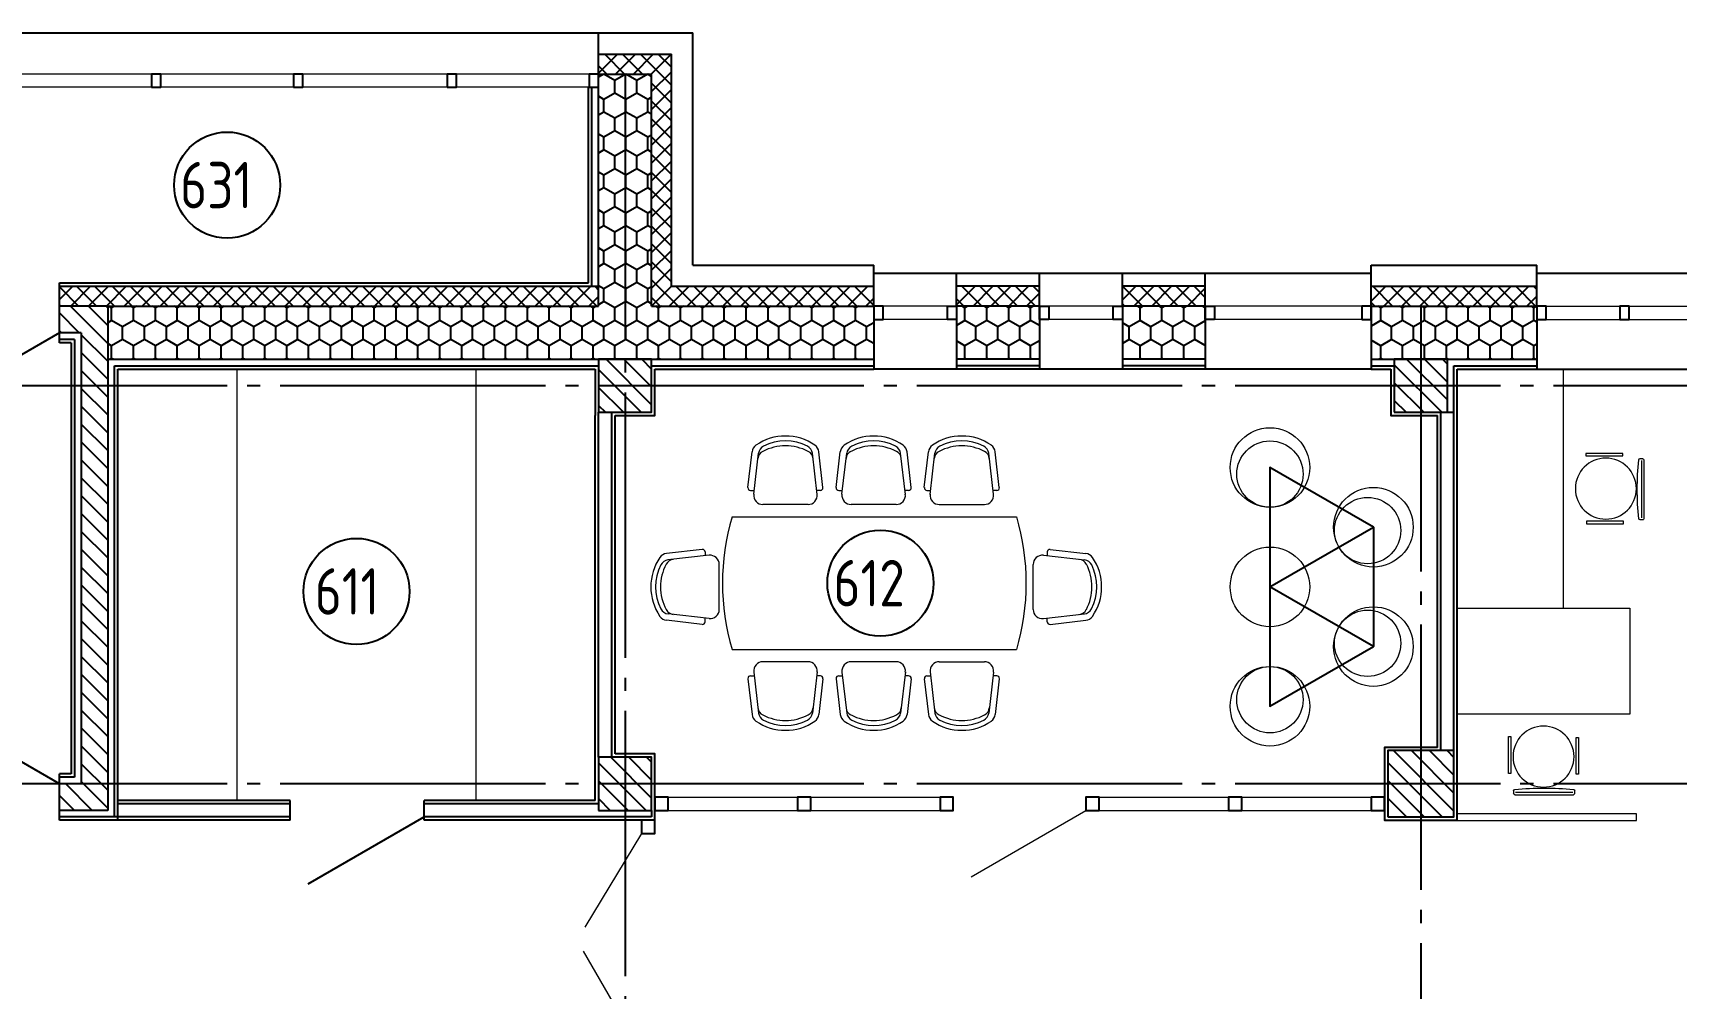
# Model space of a CAD drawing. Header units: millimetres. Extents: x -4830 to 49130, y -6610 to 29660.
# Drawn here: x 7535 to 19925, y 22460 to 29660 of the extents above; entities that cross this region are included whole.
import ezdxf

# ---------------------------------------------------------------- set-up
doc = ezdxf.new("R2010")
doc.units = ezdxf.units.MM
doc.linetypes.add('ГОСТ 2.303 5', pattern=[24, 20, -1.5, 1, -1.5])
doc.layers.add('Оборудование', color=5, linetype='Continuous', lineweight=18)
doc.layers.add('оси', color=40, linetype='Continuous')
doc.layers.add('текст', color=82, linetype='Continuous')
doc.styles.add('ГОСТ 2.304', font='CS_Gost2304.shx')
pattern_1 = [(135, (-394169.68, -10084.31), (-67.35192, -67.35192), [])]
pattern_2 = [(90, (-394169.684, -10084.31), (-82.48892, 142.875), [95.25, -190.5]), (210, (-394169.684, -10084.31), (-82.48892, -142.875), [95.25, -190.5]), (150, (-394169.684, -10084.31), (-164.97784, 3e-07), [-190.5, 95.25])]
pattern_3 = [(135, (-394169.68, -10084.31), (-67.35192, -67.35192), []), (225, (-394169.68, -10084.31), (67.35192, -67.35192), [])]

# ---------------------------------------------------------------- blocks, each defined once
blk = doc.blocks.new('стол на 8 чел.')
at = {"layer": 'Оборудование'}
for p, q in [((120, 221), (151, 490)), ((164, 170), (200, 479)), ((642, 169), (606, 479)), ((686, 221), (655, 490)), ((785, 221), (816, 490)), ((829, 170), (865, 479)), ((1307, 169), (1271, 479)), ((1351, 221), (1320, 490)), ((1450, 221), (1481, 490)), ((1494, 169), (1529, 479)), ((1971, 170), (1936, 479)), ((2015, 221), (1985, 490)), ((140, 199), (168, 199)), ((666, 199), (638, 199)), ((805, 199), (832, 199)), ((1331, 199), (1303, 199)), ((1470, 199), (1497, 199)), ((1996, 199), (1968, 199)), ((0, 0), (2146, 0)), ((573, 92), (233, 92)), ((1238, 92), (898, 92)), ((1563, 92), (1903, 92)), ((-224, -246), (-493, -276)), ((2399, -246), (2668, -276)), ((-173, -290), (-483, -325)), ((-202, -265), (-202, -293)), ((-96, -698), (-96, -359)), ((2270, -698), (2270, -359)), ((2348, -290), (2657, -325)), ((2377, -265), (2377, -293)), ((-173, -767), (-482, -732)), ((2348, -767), (2657, -732)), ((-224, -811), (-493, -780)), ((-202, -791), (-202, -764)), ((2377, -791), (2377, -764)), ((2399, -811), (2668, -780)), ((0, -1000), (2146, -1000)), ((573, -1092), (233, -1092)), ((1238, -1092), (898, -1092)), ((1563, -1092), (1903, -1092)), ((120, -1221), (151, -1490)), ((140, -1199), (168, -1199)), ((164, -1170), (200, -1479)), ((642, -1169), (606, -1479)), ((666, -1199), (638, -1199)), ((686, -1221), (655, -1490)), ((785, -1221), (816, -1490)), ((805, -1199), (832, -1199)), ((829, -1170), (865, -1479)), ((1307, -1169), (1271, -1479)), ((1331, -1199), (1303, -1199)), ((1351, -1221), (1320, -1490)), ((1450, -1221), (1481, -1490)), ((1470, -1199), (1497, -1199)), ((1494, -1169), (1529, -1479)), ((1971, -1170), (1936, -1479)), ((1996, -1199), (1968, -1199)), ((2015, -1221), (1985, -1490))]:
    blk.add_line(p, q, dxfattribs=at)
for centre, radius, start, end in [((220, 482), 69.3, 124.4756, 173.4869), ((403, 216), 393, 55.5244, 124.4756), ((269, 471), 69.3, 116.6486, 173.4078), ((403, 167), 368, 62.2582, 117.6297), ((403, 204), 368, 63.228, 116.6486), ((537, 471), 69.3, 6.5131, 63.228), ((586, 482), 69.3, 6.5131, 55.5244), ((885, 482), 69.3, 124.4756, 173.4869), ((1068, 216), 393, 55.5244, 124.4756), ((934, 471), 69.3, 116.6486, 173.4078), ((1068, 167), 368, 62.2582, 117.6297), ((1068, 204), 368, 63.228, 116.6486), ((1202, 471), 69.3, 6.5131, 63.228), ((1251, 482), 69.3, 6.5131, 55.5244), ((1550, 482), 69.3, 124.4756, 173.4869), ((1733, 216), 393, 55.5244, 124.4756), ((1598, 471), 69.3, 116.772, 173.4869), ((1733, 167), 368, 62.3703, 117.7418), ((1733, 204), 368, 63.3514, 116.772), ((1867, 471), 69.3, 6.5922, 63.3514), ((1916, 482), 69.3, 6.5131, 55.5244), ((264, 432), 69.3, 117.6297, 173.4078), ((542, 432), 69.3, 6.5131, 62.2582), ((929, 432), 69.3, 117.6297, 173.4078), ((1207, 432), 69.3, 6.5131, 62.2582), ((1594, 432), 69.3, 117.7418, 173.4869), ((1871, 432), 69.3, 6.5922, 62.3703), ((140, 218), 19.8, 173.4869, 270), ((233, 162), 69.3, 173.4078, 270), ((573, 162), 69.3, 270, 6.5131), ((666, 218), 19.8, 270, 6.5131), ((805, 218), 19.8, 173.4869, 270), ((898, 162), 69.3, 173.4078, 270), ((1238, 162), 69.3, 270, 6.5131), ((1331, 218), 19.8, 270, 6.5131), ((1470, 218), 19.8, 173.4869, 270), ((1563, 162), 69.3, 173.4869, 270), ((1903, 162), 69.3, 270, 6.5922), ((1996, 218), 19.8, 270, 6.5131), ((1696, -500), 1768, 163.57, 196.43), ((451, -500), 1768, 343.57, 16.43), ((-222, -265), 19.8, 0, 96.5131), ((2397, -265), 19.8, 83.4869, 180), ((-219, -528), 393, 145.5244, 214.4756), ((-208, -528), 368, 153.3514, 206.772), ((-486, -345), 69.3, 96.5131, 145.5244), ((-171, -528), 368, 152.3703, 207.7418), ((-475, -394), 69.3, 96.5922, 153.3514), ((-435, -390), 69.3, 96.5922, 152.3703), ((-165, -359), 69.3, 0, 96.5922), ((2340, -359), 69.3, 83.4078, 180), ((2610, -390), 69.3, 27.6297, 83.4078), ((2650, -394), 69.3, 26.6486, 83.4078), ((2661, -345), 69.3, 34.4756, 83.4869), ((2346, -528), 368, 332.2582, 27.6297), ((2383, -528), 368, 333.228, 26.6486), ((2394, -528), 393, 325.5244, 34.4756), ((-474, -663), 69.3, 206.772, 263.4869), ((-435, -667), 69.3, 207.7418, 263.4869), ((-165, -698), 69.3, 263.4869, 0), ((2340, -698), 69.3, 180, 276.5131), ((2610, -667), 69.3, 276.5131, 332.2582), ((2649, -663), 69.3, 276.5131, 333.228), ((-486, -711), 69.3, 214.4756, 263.4869), ((-222, -791), 19.8, 263.4869, 0), ((2397, -791), 19.8, 180, 276.5131), ((2661, -711), 69.3, 276.5131, 325.5244), ((233, -1162), 69.3, 90, 186.5922), ((573, -1162), 69.3, 353.4869, 90), ((898, -1162), 69.3, 90, 186.5922), ((1238, -1162), 69.3, 353.4869, 90), ((1563, -1162), 69.3, 90, 186.5131), ((1903, -1162), 69.3, 353.4078, 90), ((140, -1218), 19.8, 90, 186.5131), ((666, -1218), 19.8, 353.4869, 90), ((805, -1218), 19.8, 90, 186.5131), ((1331, -1218), 19.8, 353.4869, 90), ((1470, -1218), 19.8, 90, 186.5131), ((1996, -1218), 19.8, 353.4869, 90), ((264, -1432), 69.3, 186.5922, 242.3703), ((269, -1471), 69.3, 186.5922, 243.3514), ((537, -1471), 69.3, 296.772, 353.4869), ((542, -1432), 69.3, 297.7418, 353.4869), ((929, -1432), 69.3, 186.5922, 242.3703), ((934, -1471), 69.3, 186.5922, 243.3514), ((1202, -1471), 69.3, 296.772, 353.4869), ((1207, -1432), 69.3, 297.7418, 353.4869), ((1594, -1432), 69.3, 186.5131, 242.2582), ((1598, -1471), 69.3, 186.5131, 243.228), ((1867, -1471), 69.3, 296.6486, 353.4078), ((1871, -1432), 69.3, 297.6297, 353.4078), ((220, -1482), 69.3, 186.5131, 235.5244), ((403, -1216), 393, 235.5244, 304.4756), ((403, -1167), 368, 242.3703, 297.7418), ((403, -1204), 368, 243.3514, 296.772), ((586, -1482), 69.3, 304.4756, 353.4869), ((885, -1482), 69.3, 186.5131, 235.5244), ((1068, -1216), 393, 235.5244, 304.4756), ((1068, -1167), 368, 242.3703, 297.7418), ((1068, -1204), 368, 243.3514, 296.772), ((1251, -1482), 69.3, 304.4756, 353.4869), ((1550, -1482), 69.3, 186.5131, 235.5244), ((1733, -1216), 393, 235.5244, 304.4756), ((1733, -1167), 368, 242.2582, 297.6297), ((1733, -1204), 368, 243.228, 296.6486), ((1916, -1482), 69.3, 304.4756, 353.4869)]:
    blk.add_arc(centre, radius, start, end, dxfattribs=at)
blk = doc.blocks.new('рабочее место 3')
at = {"layer": 'Оборудование', "ltscale": 100}
for p, q in [((665, 1397), (665, 1378)), ((1116, 1407), (675, 1407)), ((680, 1391), (1111, 1391)), ((1126, 1378), (1126, 1397))]:
    blk.add_line(p, q, dxfattribs=at)
for points in [[(635, 975), (635, 1253), (654, 1253), (654, 975)], [(1146, 969), (1146, 1248), (1165, 1248), (1165, 969)], [(0, 0), (0, 800), (1800, 800), (1800, 0)]]:
    blk.add_lwpolyline(points, close=True, dxfattribs=at)
blk.add_circle((900, 1120), 230, dxfattribs=at)
for centre, radius, start, end in [((675, 1397), 10, 90, 180.0949), ((675, 1378), 10, 180.0949, 264.4594), ((895, 3653), 2296, 264.4594, 275.5391), ((1116, 1397), 10, 0.0375, 90), ((1116, 1378), 10, 275.5391, 0.0375)]:
    blk.add_arc(centre, radius, start, end, dxfattribs=at)
blk = doc.blocks.new('рабочее место 4')
at = {"layer": 'Оборудование', "ltscale": 100}
for p, q in [((1378, 876), (1397, 876)), ((1391, 430), (1391, 861)), ((1407, 866), (1407, 425)), ((1397, 415), (1378, 415))]:
    blk.add_line(p, q, dxfattribs=at)
for points in [[(0, 0), (800, 0), (800, 1300), (0, 1300)], [(969, 896), (1248, 896), (1248, 915), (969, 915)], [(975, 385), (1253, 385), (1253, 404), (975, 404)]]:
    blk.add_lwpolyline(points, close=True, dxfattribs=at)
blk.add_circle((1120, 650), 230, dxfattribs=at)
for centre, radius, start, end in [((1378, 866), 10, 89.9625, 174.4609), ((1397, 866), 10, 360, 89.9625), ((3653, 645), 2296, 174.4609, 185.5406), ((1378, 425), 10, 185.5406, 269.9051), ((1397, 425), 10, 269.9051, 360)]:
    blk.add_arc(centre, radius, start, end, dxfattribs=at)

msp = doc.modelspace()

# ---------------------------------------------------------------- hatches: boundary and pattern name
at = {"ltscale": 100}
h = msp.add_hatch(dxfattribs=at)
h.set_pattern_fill('ANSI37', color=256, scale=30, angle=90)
h.set_pattern_definition(pattern_3)
h.paths.add_polyline_path([(13875, 27750), (12350, 27750), (12350, 29500), (11800, 29500), (11800, 29350), (12200, 29350), (12200, 27600), (13875, 27600)])
h = msp.add_hatch(dxfattribs=at)
h.set_pattern_fill('HONEY', color=256, scale=30, angle=90)
h.set_pattern_definition(pattern_2)
h.paths.add_polyline_path([(13875, 27600), (12200, 27600), (12200, 29350), (11800, 29350), (11800, 29250), (11800, 27600), (8100, 27600), (8100, 27200), (13875, 27200)])
h = msp.add_hatch(dxfattribs=at)
h.set_pattern_fill('ANSI37', color=256, scale=30, angle=90)
h.set_pattern_definition([(135, (-114730.42, 62652.82), (-67.35192, -67.35192), []), (225, (-114730.42, 62652.82), (67.35192, -67.35192), [])])
h.paths.add_polyline_path([(11800, 27600), (11800, 27750), (7735, 27750), (7735, 27600)])
h = msp.add_hatch(dxfattribs=at)
h.set_pattern_fill('ANSI37', color=256, scale=30, angle=90)
h.set_pattern_definition(pattern_3)
h.paths.add_polyline_path([(15125, 27750), (14500, 27750), (14500, 27600), (15125, 27600)])
h = msp.add_hatch(dxfattribs=at)
h.set_pattern_fill('ANSI37', color=256, scale=30, angle=90)
h.set_pattern_definition(pattern_3)
h.paths.add_polyline_path([(16375, 27750), (15750, 27750), (15750, 27600), (16375, 27600)])
h = msp.add_hatch(dxfattribs=at)
h.set_pattern_fill('ANSI37', color=256, scale=30, angle=90)
h.set_pattern_definition(pattern_3)
h.paths.add_polyline_path([(18875, 27750), (17625, 27750), (17625, 27600), (18875, 27600)])
h = msp.add_hatch(dxfattribs=at)
h.set_pattern_fill('ANSI31', color=256, scale=30, angle=90)
h.set_pattern_definition(pattern_1)
h.paths.add_polyline_path([(8100, 27600), (7735, 27600), (7735, 27400), (7900, 27400), (7900, 24000), (7735, 24000), (7735, 23800), (8100, 23800)])
h = msp.add_hatch(dxfattribs=at)
h.set_pattern_fill('HONEY', color=256, scale=30, angle=90)
h.set_pattern_definition(pattern_2)
h.paths.add_polyline_path([(15125, 27600), (14500, 27600), (14500, 27200), (15125, 27200)])
h = msp.add_hatch(dxfattribs=at)
h.set_pattern_fill('HONEY', color=256, scale=30, angle=90)
h.set_pattern_definition(pattern_2)
h.paths.add_polyline_path([(16375, 27600), (15750, 27600), (15750, 27200), (16375, 27200)])
h = msp.add_hatch(dxfattribs=at)
h.set_pattern_fill('HONEY', color=256, scale=30, angle=90)
h.set_pattern_definition(pattern_2)
h.paths.add_polyline_path([(18875, 27600), (17625, 27600), (17625, 27500), (17625, 27200), (18875, 27200)])
h = msp.add_hatch(dxfattribs=at)
h.set_pattern_fill('ANSI31', color=256, scale=30, angle=90)
h.set_pattern_definition(pattern_1)
h.paths.add_polyline_path([(12200, 27200), (11800, 27200), (11800, 26800), (12200, 26800)])
h = msp.add_hatch(dxfattribs=at)
h.set_pattern_fill('ANSI31', color=256, scale=30, angle=90)
h.set_pattern_definition([(135, (-388169.68, -7084.31), (-67.35192, -67.35192), [])])
h.paths.add_polyline_path([(18200, 27200), (17800, 27200), (17800, 26800), (18200, 26800)])
h = msp.add_hatch(dxfattribs=at)
h.set_pattern_fill('ANSI31', color=256, scale=30, angle=90)
h.set_pattern_definition(pattern_1)
h.paths.add_polyline_path([(12200, 24200), (11800, 24200), (11800, 23800), (12200, 23800)])
h = msp.add_hatch(dxfattribs=at)
h.set_pattern_fill('ANSI31', color=256, scale=30, angle=90)
h.set_pattern_definition([(135, (-403169.68, -10084.31), (-67.35192, -67.35192), [])])
h.paths.add_polyline_path([(18250, 24250), (17750, 24250), (17750, 23750), (18250, 23750)])

# ---------------------------------------------------------------- linework, layer by layer
for p, q in [((5490, 29660), (12510, 29660)), ((11800, 29350), (11800, 29660)), ((12510, 27910), (12510, 29660)), ((11800, 29500), (12350, 29500)), ((12350, 27750), (12350, 29500)), ((11725, 27775), (11725, 29250)), ((11750, 27750), (11750, 29250)), ((11800, 27600), (11800, 29350)), ((11800, 29350), (12200, 29350)), ((12200, 27600), (12200, 29350)), ((12510, 27910), (13875, 27910)), ((13875, 27600), (13875, 27910)), ((17625, 27910), (18875, 27910)), ((17625, 27600), (17625, 27910)), ((18875, 27600), (18875, 27910)), ((7735, 27775), (11725, 27775)), ((7735, 27600), (7735, 27775)), ((13875, 27850), (17625, 27850)), ((14500, 27600), (14500, 27850)), ((15125, 27600), (15125, 27850)), ((15750, 27600), (15750, 27850)), ((16375, 27600), (16375, 27850)), ((18875, 27850), (21375, 27850)), ((7735, 27750), (11800, 27750)), ((12350, 27750), (13875, 27750)), ((15125, 27750), (14500, 27750)), ((16375, 27750), (15750, 27750)), ((17625, 27750), (18875, 27750)), ((8100, 27600), (7735, 27600)), ((7735, 27325), (7735, 27600)), ((8100, 27600), (8100, 23800)), ((8100, 27600), (11800, 27600)), ((12200, 27600), (13875, 27600)), ((13875, 27600), (13875, 27125)), ((14500, 27600), (14500, 27125)), ((15125, 27600), (14500, 27600)), ((15125, 27600), (15125, 27125)), ((16375, 27600), (15750, 27600)), ((15750, 27600), (15750, 27125)), ((16375, 27600), (16375, 27125)), ((17625, 27600), (18875, 27600)), ((17625, 27600), (17625, 27125)), ((18875, 27600), (18875, 27125)), ((7735, 27400), (6860.3, 26895)), ((7900, 27400), (7735, 27400)), ((7900, 27400), (7900, 24000)), ((7850, 27350), (7735, 27350)), ((7825, 27325), (7735, 27325)), ((7825, 27325), (7825, 24075)), ((7850, 27350), (7850, 24050)), ((8100, 27200), (13875, 27200)), ((8150, 27150), (11800, 27150)), ((8150, 23750), (8150, 27150)), ((12200, 27150), (13875, 27150)), ((15125, 27200), (14500, 27200)), ((15125, 27150), (14500, 27150)), ((16375, 27200), (15750, 27200)), ((16375, 27150), (15750, 27150)), ((17625, 27200), (18875, 27200)), ((17625, 27150), (17800, 27150)), ((18250, 24250), (18250, 27150)), ((18250, 27150), (18875, 27150)), ((8175, 23725), (8175, 27125)), ((8175, 27125), (11775, 27125)), ((12225, 27125), (13875, 27125)), ((14500, 27125), (13875, 27125)), ((15125, 27125), (14500, 27125)), ((15750, 27125), (15125, 27125)), ((16375, 27125), (15750, 27125)), ((17625, 27125), (16375, 27125)), ((17625, 27125), (17775, 27125)), ((18275, 24275), (18275, 27125)), ((18275, 27125), (18875, 27125)), ((18875, 27125), (21375, 27125)), ((11775, 23875), (11775, 26775)), ((11800, 24200), (11800, 26800)), ((11900, 24200), (11900, 26800)), ((11925, 24225), (11925, 26775)), ((18125, 24275), (18125, 26775)), ((18150, 24250), (18150, 26800)), ((18150, 26800), (18250, 26800)), ((7735, 24000), (7085.5, 24375)), ((7825, 24075), (7735, 24075)), ((7735, 23725), (7735, 24075)), ((7850, 24050), (7735, 24050)), ((7900, 24000), (7735, 24000)), ((8100, 23800), (7735, 23800)), ((9475, 23875), (8175, 23875)), ((9475, 23850), (8175, 23850)), ((9475, 23725), (9475, 23875)), ((11775, 23875), (10485, 23875)), ((10485, 23725), (10485, 23875)), ((11800, 23850), (10485, 23850)), ((12200, 23800), (12200, 23750)), ((9475, 23750), (7735, 23750)), ((9475, 23725), (7735, 23725)), ((9610.3, 23245), (10485, 23750)), ((12200, 23750), (10485, 23750)), ((12225, 23725), (10485, 23725))]:
    msp.add_line(p, q, dxfattribs=at)
at = {"color": 4, "lineweight": 15, "ltscale": 100}
for p, q in [((11800, 29350), (6200, 29350)), ((11800, 29250), (6200, 29250)), ((14500, 27600), (13875, 27600)), ((15750, 27600), (15125, 27600)), ((17625, 27600), (16375, 27600)), ((18875, 27600), (21375, 27600)), ((14500, 27500), (13875, 27500)), ((15750, 27500), (15125, 27500)), ((17625, 27500), (16375, 27500)), ((18875, 27500), (21375, 27500)), ((12225, 23900), (14475, 23900)), ((12225, 23800), (14475, 23800)), ((14609, 23300), (15475, 23800)), ((15475, 23900), (17725, 23900)), ((15475, 23800), (17725, 23800)), ((12125, 23625), (11695.7, 22920.5)), ((12100, 22025), (11687.5, 22739.5))]:
    msp.add_line(p, q, dxfattribs=at)
at = {"color": 4, "ltscale": 100}
for points in [[(8430, 29250), (8500.1, 29250), (8500.1, 29350), (8430, 29350)], [(9500.1, 29250), (9570, 29250), (9570, 29350), (9500.1, 29350)], [(10660, 29250), (10730, 29250), (10730, 29350), (10660, 29350)], [(11730, 29250), (11800, 29250), (11800, 29350), (11730, 29350)], [(13875, 27500), (13945, 27500), (13945, 27600), (13875, 27600)], [(14500, 27500), (14430, 27500), (14430, 27600), (14500, 27600)], [(15195, 27500), (15125, 27500), (15125, 27600), (15195, 27600)], [(15750, 27500), (15680, 27500), (15680, 27600), (15750, 27600)], [(16445, 27500), (16375, 27500), (16375, 27600), (16445, 27600)], [(17555, 27500), (17625, 27500), (17625, 27600), (17555, 27600)], [(18875, 27500), (18945, 27500), (18945, 27600), (18875, 27600)], [(19500, 27500), (19570, 27500), (19570, 27600), (19500, 27600)], [(12225, 23800), (12325, 23800), (12325, 23900), (12225, 23900)], [(13300, 23800), (13400, 23800), (13400, 23900), (13300, 23900)], [(14375, 23800), (14475, 23800), (14475, 23900), (14375, 23900)], [(15475, 23800), (15575, 23800), (15575, 23900), (15475, 23900)], [(16550, 23800), (16650, 23800), (16650, 23900), (16550, 23900)], [(17625, 23800), (17725, 23800), (17725, 23900), (17625, 23900)], [(12125, 23625), (12225, 23625), (12225, 23725), (12125, 23725)]]:
    msp.add_lwpolyline(points, close=True, dxfattribs=at)
at = {"ltscale": 100}
for points in [[(11800, 26800), (12200, 26800), (12200, 27200), (11800, 27200)], [(17800, 26800), (18200, 26800), (18200, 27200), (17800, 27200)], [(16862.7, 25484.2), (17642.1, 25934.2), (16862.7, 26384.2)], [(16862.7, 25484.2), (17642.1, 25934.2), (17642.1, 25034.2)], [(16862.7, 25484.2), (16862.7, 24584.2), (17642.1, 25034.2)], [(11800, 23800), (12200, 23800), (12200, 24200), (11800, 24200)], [(17750, 23750), (18250, 23750), (18250, 24250), (17750, 24250)]]:
    msp.add_lwpolyline(points, close=True, dxfattribs=at)
for points in [[(11775, 27125), (11775, 26775)], [(11925, 26775), (12225, 26775), (12225, 27125)], [(17775, 27125), (17775, 26775), (18125, 26775)], [(12225, 23725), (12225, 23725), (12225, 24225), (11925, 24225)], [(18125, 24275), (17725, 24275), (17725, 23725), (18275, 23725), (18275, 24275)]]:
    msp.add_lwpolyline(points, dxfattribs=at)
at = {"layer": 'Оборудование', "ltscale": 100}
for points in [[(8175, 23875), (9075, 23875), (9075, 27125), (8175, 27125)], [(10875, 23875), (11775, 23875), (11775, 27125), (10875, 27125)]]:
    msp.add_lwpolyline(points, close=True, dxfattribs=at)
at = {"layer": 'Оборудование', "color": 1, "ltscale": 100}
msp.add_lwpolyline([(18275, 23723.1), (19625, 23723.1), (19625, 23773.1), (18275, 23773.1)], close=True, dxfattribs=at)
at = {"layer": 'Оборудование'}
for centre, radius in [((16862.7, 26384.2), 300), ((16862.7, 26334.2), 250), ((17642.1, 25934.2), 300), ((17598.8, 25909.2), 250), ((16862.7, 25484.2), 300), ((17642.1, 25034.2), 300), ((17598.8, 25059.2), 250), ((16862.7, 24584.2), 300), ((16862.7, 24634.2), 250)]:
    msp.add_circle(centre, radius, dxfattribs=at)
at = {"layer": 'оси', "linetype": 'ГОСТ 2.303 5', "lineweight": 25, "ltscale": 100}
for points in [[(12000, 29350), (12000, -5110)], [(18000, 27600), (18000, -5110)], [(30600, 27000), (-3330, 27000)], [(30600, 24000), (-3330, 24000)]]:
    msp.add_lwpolyline(points, dxfattribs=at)
at = {"layer": 'текст', "linetype": 'Continuous', "lineweight": 25, "ltscale": 100}
for centre in [(9000, 28512.5), (13925.4, 25512.5), (9975, 25450)]:
    msp.add_circle(centre, 400, dxfattribs=at)

# ---------------------------------------------------------------- block references
at = {"layer": 'Оборудование', "xscale": -1}
for name, p, rotation in [('рабочее место 3', (18275, 25325), 270), ('рабочее место 4', (19575, 25325), 90)]:
    msp.add_blockref(name, p, dxfattribs=dict(at, rotation=rotation))
at = {"layer": 'Оборудование'}
msp.add_blockref('стол на 8 чел.', (12806.4, 26012.5), dxfattribs=at)

# ---------------------------------------------------------------- texts
at = {"layer": 'текст', "linetype": 'Continuous', "lineweight": 25, "ltscale": 100, "char_height": 350, "attachment_point": 1, "style": 'ГОСТ 2.304'}
for s, insert, width in [('\\f|b0|i0|c1|p0;\\W1.0000000000;\\T1.0000000000;\\o\\l631', (8645.6, 28687.5), 1250), ('\\f|b0|i0|c1|p0;\\W1.0000000000;\\T1.0000000000;\\o\\l612', (13571, 25687.5), 1250), ('\\f|b0|i0|c1|p0;\\W1.0000000000;\\T1.0000000000;\\o\\l611', (9660, 25625), 1183.333)]:
    msp.add_mtext(s, dxfattribs=dict(at, insert=insert, width=width))

doc.saveas('drawing.dxf')
